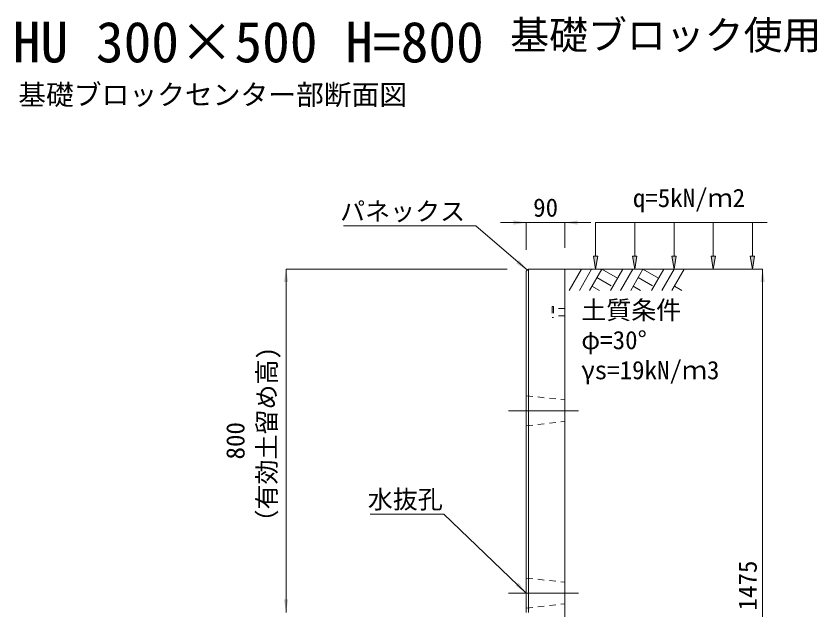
# Model space of a CAD drawing. Units: millimetres at full size. Extents: x 187207 to 255567, y 882048 to 905686.
# Drawn here: x 207655 to 209522, y 894221 to 895605 of the extents above; entities that cross this region are included whole.
import ezdxf
from ezdxf.enums import TextEntityAlignment as Align

# ---------------------------------------------------------------- set-up
doc = ezdxf.new("R2010")
doc.units = ezdxf.units.MM
doc.header["$LTSCALE"] = 20
doc.linetypes.add('USER1', pattern=[28.575, 19.05, -3.175, 3.175, -3.175])
doc.linetypes.add('USER2', pattern=[1.35, 0.75, -0.6])
for name, color, linetype, lineweight in [('0_2', 7, 'Continuous', 20), ('パネックス', 2, 'Continuous', 13), ('寸法線', 7, 'Continuous', 13), ('引出線', 4, 'Continuous', 13), ('ｲﾝｻｰﾄ', 3, 'USER2', 9), ('ﾊｯﾁﾝｸﾞ', 7, 'Continuous', 5)]:
    doc.layers.add(name, color=color, linetype=linetype, lineweight=lineweight)
doc.layers.add('文字', color=7, linetype='Continuous')
doc.styles.add('ＭＳ ゴシック', font='')
doc.styles.get('ＭＳ ゴシック').set_extended_font_data('MS Gothic')

# ---------------------------------------------------------------- blocks, each defined once
blk = doc.blocks.new('filled_arrow')
at = {"color": 0, "linetype": 'Continuous', "lineweight": -2}
blk.add_solid([(7.5, 1.25), (0, 0), (7.5, -1.25)], dxfattribs=at)

msp = doc.modelspace()

# ---------------------------------------------------------------- hatches: boundary and pattern name
at = {"layer": '寸法線'}
for points in [[(209010.79, 895045.37), (209005.79, 895015.37), (209000.79, 895045.37)], [(209102.2, 895045.37), (209097.2, 895015.37), (209092.2, 895045.37)], [(209193.61, 895045.37), (209188.61, 895015.37), (209183.61, 895045.37)], [(209285.03, 895045.37), (209280.03, 895015.37), (209275.03, 895045.37)], [(209376.44, 895045.37), (209371.44, 895015.37), (209366.44, 895045.37)]]:
    msp.add_hatch(color=256, dxfattribs=at).paths.add_polyline_path(points)

# ---------------------------------------------------------------- linework, layer by layer
at = {"layer": '0_2'}
msp.add_line((208914.37, 895015.37), (209314.37, 895015.37), dxfattribs=at)
at = {"layer": 'パネックス'}
for p, q in [((208849.37, 895015.37), (208844.37, 895010.37)), ((208849.37, 895015.37), (208934.37, 895015.37)), ((208934.37, 895015.37), (208934.37, 893540.37)), ((208844.37, 894215.37), (208844.37, 895010.37))]:
    msp.add_line(p, q, dxfattribs=at)
at = {"layer": 'パネックス', "lineweight": 5}
msp.add_line((208849.37, 895015.37), (208849.37, 894215.37), dxfattribs=at)
at = {"layer": 'パネックス', "linetype": 'USER2', "lineweight": 9}
for p, q in [((208844.37, 894720.37), (208934.37, 894710.37)), ((208844.37, 894650.37), (208934.37, 894660.37)), ((208844.37, 894295.37), (208934.37, 894285.37)), ((208844.37, 894225.37), (208934.37, 894235.37))]:
    msp.add_line(p, q, dxfattribs=at)
at = {"layer": '寸法線'}
for p, q in [((208784.37, 895123.92), (208994.37, 895123.92)), ((208844.37, 895060.37), (208844.37, 895123.92)), ((208934.37, 895065.37), (208934.37, 895123.92)), ((208284.37, 894215.37), (208284.37, 895015.37)), ((208799.37, 895015.37), (208284.37, 895015.37)), ((208984.37, 895015.37), (209395.22, 895015.37)), ((209395.22, 893540.37), (209395.22, 895015.37))]:
    msp.add_line(p, q, dxfattribs=at)
at = {"layer": '寸法線', "lineweight": 9}
for p, q in [((209405.79, 895123.92), (209005.79, 895123.92)), ((209005.79, 895045.37), (209005.79, 895123.92)), ((209097.2, 895045.37), (209097.2, 895123.92)), ((209188.61, 895045.37), (209188.61, 895123.92)), ((209280.03, 895045.37), (209280.03, 895123.92)), ((209371.44, 895045.37), (209371.44, 895123.92))]:
    msp.add_line(p, q, dxfattribs=at)
at = {"layer": '寸法線', "linetype": 'USER1', "lineweight": 9}
for p, q in [((208802.52, 894685.37), (208966.23, 894685.37)), ((208802.52, 894260.37), (208966.23, 894260.37))]:
    msp.add_line(p, q, dxfattribs=at)
at = {"layer": '寸法線', "lineweight": 9}
for points in [[(209010.79, 895045.37), (209005.79, 895015.37), (209000.79, 895045.37)], [(209102.2, 895045.37), (209097.2, 895015.37), (209092.2, 895045.37)], [(209193.61, 895045.37), (209188.61, 895015.37), (209183.61, 895045.37)], [(209285.03, 895045.37), (209280.03, 895015.37), (209275.03, 895045.37)], [(209376.44, 895045.37), (209371.44, 895015.37), (209366.44, 895045.37)]]:
    msp.add_lwpolyline(points, close=True, dxfattribs=at)
at = {"layer": '引出線'}
for points in [[(208846.87, 895012.87), (208726.66, 895116.33), (208418.41, 895116.33)], [(208844.37, 894260.37), (208651.91, 894443.82), (208480.17, 894443.82)]]:
    msp.add_lwpolyline(points, dxfattribs=at)
at = {"layer": 'ｲﾝｻｰﾄ'}
for p, q in [((208907.37, 894927.87), (208904.37, 894927.87)), ((208904.37, 894927.87), (208904.37, 894902.87)), ((208907.37, 894927.87), (208907.37, 894902.87)), ((208934.37, 894923.87), (208907.37, 894923.87)), ((208934.37, 894923.87), (208934.37, 894906.87)), ((208907.37, 894902.87), (208904.37, 894902.87)), ((208934.37, 894906.87), (208907.37, 894906.87))]:
    msp.add_line(p, q, dxfattribs=at)
at = {"layer": 'ﾊｯﾁﾝｸﾞ', "lineweight": 9}
for p, q in [((208973.02, 895015.36), (208944.37, 894965.74)), ((208996.64, 895015.36), (208967.99, 894965.74)), ((209020.27, 895015.36), (208991.62, 894965.74)), ((209020.27, 895015.36), (209056.83, 894994.25)), ((209069.02, 895015.36), (209040.37, 894965.74)), ((209092.64, 895015.36), (209063.99, 894965.74)), ((209116.27, 895015.36), (209087.62, 894965.74)), ((209116.27, 895015.36), (209152.83, 894994.25)), ((209165.02, 895015.36), (209136.37, 894965.74)), ((209188.64, 895015.36), (209159.99, 894965.74)), ((209212.26, 895015.36), (209183.62, 894965.74)), ((209008.84, 894995.58), (209042.26, 894976.29)), ((209104.84, 894995.58), (209138.26, 894976.29)), ((208997.42, 894975.79), (209014.84, 894965.74)), ((209093.42, 894975.79), (209110.84, 894965.74)), ((209189.42, 894975.79), (209206.83, 894965.74))]:
    msp.add_line(p, q, dxfattribs=at)

# ---------------------------------------------------------------- block references
at = {"layer": '寸法線', "xscale": 4, "yscale": 4}
for p, rotation in [((208844.37, 895123.92), 180), ((208284.37, 895015.37), 270), ((209395.22, 895015.37), 270), ((208284.37, 894215.37), 90)]:
    msp.add_blockref('filled_arrow', p, dxfattribs=dict(at, rotation=rotation))
msp.add_blockref('filled_arrow', (208934.37, 895123.92), dxfattribs=at)
at = {"layer": '引出線', "xscale": 4, "yscale": 4}
for p, rotation in [((208846.87, 895012.87), 139.3), ((208844.37, 894260.37), 136.4)]:
    msp.add_blockref('filled_arrow', p, dxfattribs=dict(at, rotation=rotation))

# ---------------------------------------------------------------- texts
at = {"layer": '0_2', "style": 'ＭＳ ゴシック'}
msp.add_text('基礎ブロックセンター部断面図', height=47.47, dxfattribs=at).set_placement((207660.14, 895383.91), align=Align.BOTTOM_LEFT)
at = {"layer": '寸法線', "style": 'ＭＳ ゴシック'}
msp.add_text('90', height=42.72, dxfattribs=at).set_placement((208889.37, 895158.92), align=Align.MIDDLE_CENTER)
for s, p in [('土質条件', (208972.34, 894941.38)), ('φ=30°', (208972.34, 894871.38)), ('γs=19kN/ｍ3', (208972.34, 894801.38))]:
    msp.add_text(s, height=42.72, dxfattribs=at).set_placement(p, align=Align.TOP_LEFT)
for s, p in [('（有効土留め高)', (208273.58, 894396.84)), ('800', (208200.45, 894571.66))]:
    msp.add_text(s, height=42.72, rotation=90, dxfattribs=at).set_placement(p, align=Align.BOTTOM_LEFT)
msp.add_text('1475', height=42.72, rotation=90, dxfattribs=at).set_placement((209360.22, 894277.87), align=Align.MIDDLE_CENTER)
at = {"layer": '引出線', "style": 'ＭＳ ゴシック'}
for s, p in [('パネックス', (208701.66, 895171.47)), ('水抜孔', (208649.66, 894500.1))]:
    msp.add_text(s, height=42.72, dxfattribs=at).set_placement(p, align=Align.TOP_RIGHT)
at = {"layer": '文字', "style": 'ＭＳ ゴシック'}
for s, height, p in [('HU 300×500 H=800', 94.94, (207647.37, 895468.83)), ('q=5kN/ｍ2', 42.72, (209092.67, 895147.19))]:
    msp.add_text(s, height=height, dxfattribs=at).set_placement(p, align=Align.BOTTOM_LEFT)
msp.add_text('基礎ブロック使用', height=66.46, dxfattribs=at).set_placement((209532.1, 895507.68), align=Align.BOTTOM_RIGHT)

doc.saveas('drawing.dxf')
